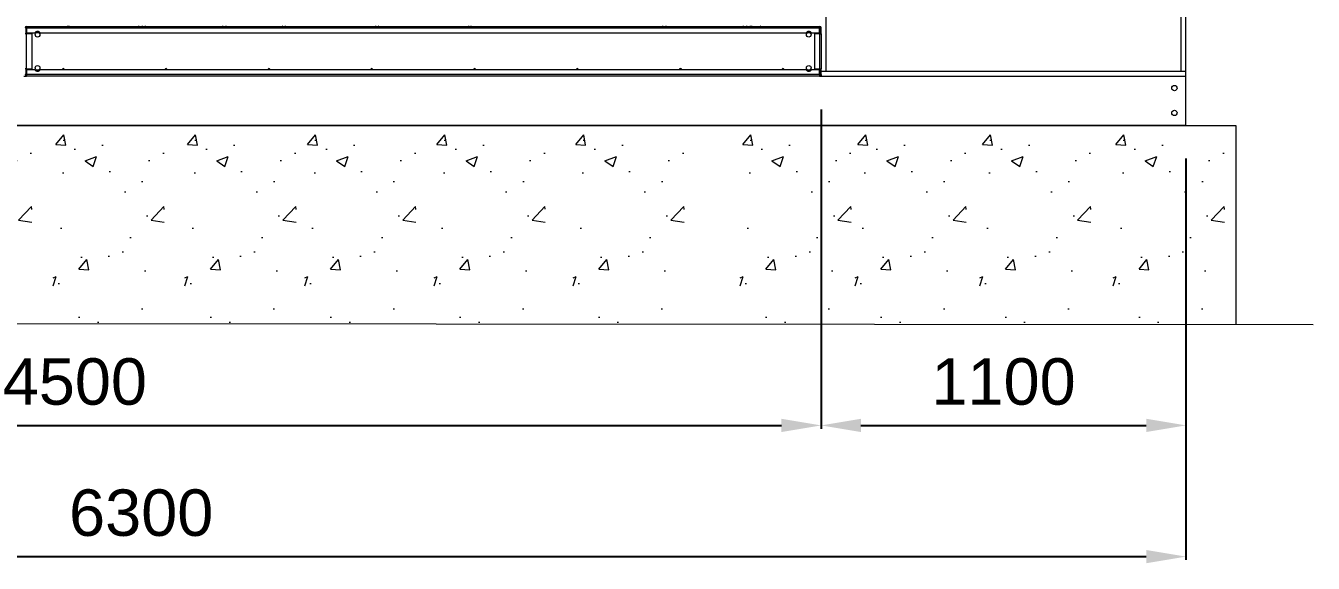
# Model space of a CAD drawing. Header units: millimetres. Extents: x -17070 to 60889, y -291348 to 42394.
# Drawn here: x 44177 to 48058, y 27713 to 29333 of the extents above; entities that cross this region are included whole.
import ezdxf

# ---------------------------------------------------------------- set-up
doc = ezdxf.new("R2010")
doc.units = ezdxf.units.MM
doc.layers.add('냉각탑_기초', color=23, linetype='Continuous')
doc.styles.get("Standard").update_dxf_attribs({"font": 'arial.ttf'})
doc.dimstyles.new('1.40', dxfattribs={"dimscale": 20, "dimtxt": 1.5, "dimasz": 1, "dimexe": 0.5, "dimexo": 0.5, "dimgap": 0.5, "dimtad": 1, "dimdec": 0, "dimzin": 0, "dimdsep": 46, "dimtxsty": 'Standard', "dimcen": 0, "dimclrd": 2, "dimclre": 2, "dimclrt": 3, "dimadec": 0, "dimazin": 0, "dimtfac": 1, "dimtdec": 0, "dimtmove": 0, "dimatfit": 0, "dimfxl": 1, "dimtolj": 1, "dimtzin": 0, "dimlwd": -1, "dimlwe": -1, "dimarcsym": 0})

# ---------------------------------------------------------------- blocks, each defined once
blk = doc.blocks.new('*D681')
at = {"color": 2, "transparency": 16777216}
for p, q in [((42074.6, 29081.2), (42074.6, 28118.3)), ((46574.6, 29081.2), (46574.6, 28118.3)), ((42194.6, 28128.3), (46454.6, 28128.3))]:
    blk.add_line(p, q, dxfattribs=at)
for points in [[(42194.6, 28148.3), (42194.6, 28108.3), (42074.6, 28128.3)], [(46454.6, 28148.3), (46454.6, 28108.3), (46574.6, 28128.3)]]:
    blk.add_solid(points, dxfattribs=at)
at = {"layer": 'Defpoints', "color": 0, "transparency": 16777216}
for p in [(42074.6, 29181.2), (46574.6, 29181.2), (46574.6, 28128.3)]:
    blk.add_point(p, dxfattribs=at)
at = {"color": 3, "lineweight": 5, "transparency": 16777216, "insert": (44324.6, 28259.7), "char_height": 140, "attachment_point": 5}
blk.add_mtext('\\A1;4500', dxfattribs=at)
blk = doc.blocks.new('*D682')
at = {"color": 2, "transparency": 16777216}
for p, q in [((46574.6, 29081.2), (46574.6, 28118.3)), ((47674.6, 28932.9), (47674.6, 28118.3)), ((46694.6, 28128.3), (47554.6, 28128.3))]:
    blk.add_line(p, q, dxfattribs=at)
for points in [[(46694.6, 28148.3), (46694.6, 28108.3), (46574.6, 28128.3)], [(47554.6, 28148.3), (47554.6, 28108.3), (47674.6, 28128.3)]]:
    blk.add_solid(points, dxfattribs=at)
at = {"layer": 'Defpoints', "color": 0, "transparency": 16777216}
for p in [(46574.6, 29181.2), (47674.6, 29032.9), (47674.6, 28128.3)]:
    blk.add_point(p, dxfattribs=at)
at = {"color": 3, "lineweight": 5, "transparency": 16777216, "insert": (47124.6, 28259.7), "char_height": 140, "attachment_point": 5}
blk.add_mtext('\\A1;1100', dxfattribs=at)
blk = doc.blocks.new('*D672')
at = {"color": 2, "transparency": 16777216}
for p, q in [((41374.6, 28932.9), (41374.6, 27722.7)), ((47674.6, 28932.9), (47674.6, 27722.7)), ((41494.6, 27732.7), (47554.6, 27732.7))]:
    blk.add_line(p, q, dxfattribs=at)
for points in [[(41494.6, 27752.7), (41494.6, 27712.7), (41374.6, 27732.7)], [(47554.6, 27752.7), (47554.6, 27712.7), (47674.6, 27732.7)]]:
    blk.add_solid(points, dxfattribs=at)
at = {"layer": 'Defpoints', "color": 0, "transparency": 16777216}
for p in [(41374.6, 29032.9), (47674.6, 29032.9), (47674.6, 27732.7)]:
    blk.add_point(p, dxfattribs=at)
at = {"color": 3, "lineweight": 5, "transparency": 16777216, "insert": (44524.6, 27864.3), "char_height": 140, "attachment_point": 5}
blk.add_mtext('\\A1;6300', dxfattribs=at)
blk = doc.blocks.new('1')
at = {"color": 7, "lineweight": 20}
for p, q in [((46589.6, 29196.2), (46589.6, 31566.2)), ((44179.3, 29331.2), (46569.9, 29331.2)), ((44179.3, 29326.5), (46569.9, 29326.5)), ((46528.4, 29311.2), (44220.7, 29311.2)), ((44220.7, 29201.2), (46528.4, 29201.2)), ((46569.9, 29185.9), (44179.3, 29185.9)), ((46569.9, 29181.2), (44179.3, 29181.2))]:
    blk.add_line(p, q, dxfattribs=at)
at = {"color": 0, "lineweight": 20}
for p, q in [((47659.6, 29196.2), (47659.6, 31566.2)), ((47674.6, 29181.2), (47674.6, 31581.2)), ((46574.6, 29196.2), (47674.6, 29196.2)), ((44171.1, 29181.2), (44179.3, 29181.2)), ((46569.9, 29181.2), (47674.6, 29181.2)), ((46574.6, 29185.9), (46574.6, 29181.2)), ((47674.6, 29032.9), (47674.6, 29181.2)), ((47674.6, 29032.9), (41374.6, 29032.9))]:
    blk.add_line(p, q, dxfattribs=at)
at = {"color": 7, "lineweight": 20, "ltscale": 0.001778}
for p, q in [((44177.8, 29326.5), (44174.6, 29326.5)), ((46574.6, 29326.5), (46571.4, 29326.5)), ((44177.8, 29185.9), (44174.6, 29185.9)), ((46574.6, 29185.9), (46571.4, 29185.9))]:
    blk.add_line(p, q, dxfattribs=at)
at = {"color": 7, "lineweight": 20, "ltscale": 0.002611}
for p, q in [((44179.3, 29309.2), (44174.6, 29309.2)), ((44179.3, 29326.5), (44179.3, 29331.2)), ((46569.9, 29326.5), (46569.9, 29331.2)), ((46569.9, 29309.2), (46574.6, 29309.2)), ((44179.3, 29203.2), (44174.6, 29203.2)), ((46569.9, 29203.2), (46574.6, 29203.2)), ((44179.3, 29185.9), (44179.3, 29181.2)), ((46569.9, 29185.9), (46569.9, 29181.2))]:
    blk.add_line(p, q, dxfattribs=at)
at = {"color": 7, "lineweight": 20, "ltscale": 0.000833333}
for p, q in [((44179.3, 29326.5), (44177.8, 29326.5)), ((46569.9, 29326.5), (46571.4, 29326.5)), ((44179.3, 29185.9), (44177.8, 29185.9)), ((46569.9, 29185.9), (46571.4, 29185.9))]:
    blk.add_line(p, q, dxfattribs=at)
at = {"color": 7, "lineweight": 20, "ltscale": 0.009611}
for p, q in [((44177.8, 29309.2), (44177.8, 29326.5)), ((46569.9, 29309.2), (46569.9, 29326.5)), ((46571.4, 29326.5), (46571.4, 29309.2)), ((46574.6, 29309.2), (46574.6, 29326.5)), ((44177.8, 29185.9), (44177.8, 29203.2)), ((46569.9, 29185.9), (46569.9, 29203.2)), ((46571.4, 29203.2), (46571.4, 29185.9)), ((46574.6, 29185.9), (46574.6, 29203.2))]:
    blk.add_line(p, q, dxfattribs=at)
at = {"color": 7, "lineweight": 20, "ltscale": 0.0085}
for p, q in [((44179.3, 29326.5), (44179.3, 29311.2)), ((44194.6, 29309.2), (44179.3, 29309.2)), ((46569.9, 29309.2), (46554.6, 29309.2)), ((46569.9, 29311.2), (46569.9, 29326.5)), ((44179.3, 29203.2), (44194.6, 29203.2)), ((44179.3, 29201.2), (44179.3, 29185.9)), ((46554.6, 29203.2), (46569.9, 29203.2)), ((46569.9, 29185.9), (46569.9, 29201.2))]:
    blk.add_line(p, q, dxfattribs=at)
at = {"color": 7, "lineweight": 20, "ltscale": 0.001111}
for p, q in [((44179.3, 29311.2), (44179.3, 29309.2)), ((44302.1, 29333.2), (44302.1, 29331.2)), ((44306.8, 29333.2), (44306.8, 29331.2)), ((44516.8, 29333.2), (44516.8, 29331.2)), ((44528.1, 29331.2), (44528.1, 29333.2)), ((44538.1, 29331.2), (44538.1, 29333.2)), ((44771.1, 29331.2), (44771.1, 29333.2)), ((44781.1, 29331.2), (44781.1, 29333.2)), ((46097.1, 29331.2), (46097.1, 29333.2)), ((46107.1, 29331.2), (46107.1, 29333.2)), ((46340.1, 29331.2), (46340.1, 29333.2)), ((46350.1, 29331.2), (46350.1, 29333.2)), ((46361.4, 29331.2), (46361.4, 29333.2)), ((46366.1, 29331.2), (46366.1, 29333.2)), ((44179.3, 29203.2), (44179.3, 29201.2))]:
    blk.add_line(p, q, dxfattribs=at)
at = {"color": 7, "lineweight": 20, "ltscale": 0.013411}
for p, q in [((44203.4, 29311.2), (44179.3, 29311.2)), ((46569.9, 29311.2), (46545.7, 29311.2)), ((44179.3, 29201.2), (44203.4, 29201.2)), ((46545.7, 29201.2), (46569.9, 29201.2))]:
    blk.add_line(p, q, dxfattribs=at)
at = {"color": 7, "lineweight": 20, "ltscale": 0.058889}
for p, q in [((44179.3, 29203.2), (44179.3, 29309.2)), ((44194.6, 29309.2), (44194.6, 29203.2)), ((46554.6, 29309.2), (46554.6, 29203.2)), ((46569.9, 29309.2), (46569.9, 29203.2)), ((46574.6, 29309.2), (46574.6, 29203.2))]:
    blk.add_line(p, q, dxfattribs=at)
at = {"color": 7, "lineweight": 20, "ltscale": 0.002427}
blk.add_line((46389.8, 29331.2), (46393.7, 29333.2), dxfattribs=at)
at = {"color": 7, "lineweight": 20}
for centre in [(44212.1, 29306.2), (46537.1, 29306.2), (44212.1, 29206.2), (46537.1, 29206.2)]:
    blk.add_circle(centre, 7, dxfattribs=at)
at = {"lineweight": 20}
for centre in [(47639.6, 29145.4), (47639.6, 29070.4)]:
    blk.add_circle(centre, 8, dxfattribs=at)
at = {"color": 7, "lineweight": 20}
for centre, radius, start, end in [((44179.3, 29326.5), 4.7, 90, 180), ((44179.3, 29326.5), 1.5, 90, 180), ((44212.1, 29306.2), 10, 29.9997, 150.0003), ((44244.9, 29326.5), 4.7, 89.7204, 90), ((44955.5, 29331.1), 4.5, 152.1892, 178.7331), ((44955.5, 29331.1), 4.5, 1.2712, 27.8108), ((45235.5, 29331.1), 4.5, 152.1892, 178.7331), ((45235.5, 29331.1), 4.5, 1.2712, 27.8108), ((45515.5, 29331.1), 4.5, 152.1892, 178.7331), ((45515.5, 29331.1), 4.5, 1.2712, 27.8108), ((46504.3, 29326.5), 4.7, 90, 90.2796), ((46537.1, 29306.2), 10, 29.9997, 150.0003), ((46569.9, 29326.5), 4.7, 0, 90), ((46569.9, 29326.5), 1.5, 0, 90), ((44212.1, 29206.2), 10, 210.0003, 329.9997), ((44289.6, 29201.2), 3, 359.999, 180.001), ((44599.6, 29201.2), 3, 359.999, 180.001), ((44909.6, 29201.2), 3, 359.999, 180.001), ((45219.6, 29201.2), 3, 359.999, 180.001), ((45529.6, 29201.2), 3, 359.999, 180.001), ((45839.6, 29201.2), 3, 359.999, 180.001), ((46149.6, 29201.2), 3, 359.999, 180.001), ((46151.6, 29201.2), 3, 359.999, 180.001), ((46459.6, 29201.2), 3, 359.999, 180.001), ((46537.1, 29206.2), 10, 210.0003, 329.9997), ((44179.3, 29185.9), 4.7, 180, 270), ((44179.3, 29185.9), 1.5, 180, 270), ((46569.9, 29185.9), 4.7, 270, 0), ((46569.9, 29185.9), 1.5, 270, 0)]:
    blk.add_arc(centre, radius, start, end, dxfattribs=at)

msp = doc.modelspace()

# ---------------------------------------------------------------- hatches: boundary and pattern name
at = {"layer": '냉각탑_기초', "lineweight": 20, "ltscale": 30}
h = msp.add_hatch(dxfattribs=at)
h.set_pattern_fill('AR-CONC', color=256, scale=50, style=0)
h.set_pattern_definition([(50, (29266.17, 12491.54), (358.63, -31.376), [37.5, -412.5]), (355, (29266.17, 12491.54), (-69.3757, 376.096), [30, -330]), (100.4514, (29296.06, 12488.92), (289.2547, 344.72), [31.87, -350.571]), (46.1842, (29266.17, 12591.54), (533.6205, -82.7595), [56.25, -618.75]), (96.6356, (29310.64, 12584.64), (467.331, 487.059), [47.805, -525.856]), (351.1842, (29266.2, 12591.54), (467.331, 487.059), [45, -495]), (21, (29316.17, 12566.54), (298.4535, -201.3094), [37.5, -412.5]), (326, (29316.17, 12566.54), (121.6577, 362.575), [30, -330]), (71.4514, (29341.05, 12549.76), (420.1113, 161.265), [31.87, -350.571]), (37.5, (29266.17, 12491.54), (6.0799, 166.4469), [0, -326, 0, -335, 0, -331.25]), (7.5, (29266.17, 12491.54), (131.5348, 197.2059), [0, -191, 0, -318.5, 0, -126.25]), (327.5, (29154.67, 12491.54), (266.9112, -11.2774), [0, -125, 0, -390, 0, -517.5]), (317.5, (29104.67, 12491.54), (291.593, 50.0525), [0, -162.5, 0, -259, 0, -367.5])])
h.paths.add_polyline_path([(44194.7, 29032.9), (43859.7, 29032.9), (43859.7, 28432.9), (44194.7, 28432.9)])
h = msp.add_hatch(dxfattribs=at)
h.set_pattern_fill('AR-CONC', color=256, scale=50, style=0)
h.set_pattern_definition([(50, (29665.8, 12491.54), (358.63, -31.376), [37.5, -412.5]), (355, (29665.8, 12491.54), (-69.3757, 376.096), [30, -330]), (100.4514, (29695.7, 12488.92), (289.2547, 344.72), [31.87, -350.571]), (46.1842, (29665.8, 12591.54), (533.6205, -82.7595), [56.25, -618.75]), (96.6356, (29710.27, 12584.64), (467.331, 487.059), [47.805, -525.856]), (351.1842, (29665.8, 12591.54), (467.331, 487.059), [45, -495]), (21, (29715.8, 12566.54), (298.4535, -201.3094), [37.5, -412.5]), (326, (29715.8, 12566.54), (121.6577, 362.575), [30, -330]), (71.4514, (29740.67, 12549.76), (420.1113, 161.265), [31.87, -350.571]), (37.5, (29665.8, 12491.54), (6.0799, 166.4469), [0, -326, 0, -335, 0, -331.25]), (7.5, (29665.8, 12491.54), (131.5348, 197.2059), [0, -191, 0, -318.5, 0, -126.25]), (327.5, (29554.3, 12491.54), (266.9112, -11.2774), [0, -125, 0, -390, 0, -517.5]), (317.5, (29504.3, 12491.54), (291.593, 50.0525), [0, -162.5, 0, -259, 0, -367.5])])
h.paths.add_polyline_path([(44594.3, 29032.9), (44259.3, 29032.9), (44259.3, 28432.9), (44594.3, 28432.9)])
h = msp.add_hatch(dxfattribs=at)
h.set_pattern_fill('AR-CONC', color=256, scale=50, style=0)
h.set_pattern_definition([(50, (30062.9, 12491.54), (358.63, -31.376), [37.5, -412.5]), (355, (30062.9, 12491.54), (-69.3757, 376.096), [30, -330]), (100.4514, (30092.78, 12488.92), (289.2547, 344.72), [31.87, -350.571]), (46.1842, (30062.9, 12591.54), (533.6205, -82.7595), [56.25, -618.75]), (96.6356, (30107.36, 12584.64), (467.331, 487.059), [47.805, -525.856]), (351.1842, (30062.9, 12591.54), (467.331, 487.059), [45, -495]), (21, (30112.9, 12566.54), (298.4535, -201.3094), [37.5, -412.5]), (326, (30112.9, 12566.54), (121.6577, 362.575), [30, -330]), (71.4514, (30137.76, 12549.76), (420.1113, 161.265), [31.87, -350.571]), (37.5, (30062.89, 12491.54), (6.0799, 166.4469), [0, -326, 0, -335, 0, -331.25]), (7.5, (30062.9, 12491.54), (131.5348, 197.2059), [0, -191, 0, -318.5, 0, -126.25]), (327.5, (29951.39, 12491.54), (266.9112, -11.2774), [0, -125, 0, -390, 0, -517.5]), (317.5, (29901.4, 12491.54), (291.593, 50.0525), [0, -162.5, 0, -259, 0, -367.5])])
h.paths.add_polyline_path([(44991.4, 29032.9), (44656.4, 29032.9), (44656.4, 28432.9), (44991.4, 28432.9)])
h = msp.add_hatch(dxfattribs=at)
h.set_pattern_fill('AR-CONC', color=256, scale=50, style=0)
h.set_pattern_definition([(50, (30424.53, 12491.54), (358.63, -31.376), [37.5, -412.5]), (355, (30424.53, 12491.54), (-69.3757, 376.096), [30, -330]), (100.4514, (30454.4, 12488.92), (289.2547, 344.72), [31.87, -350.571]), (46.1842, (30424.53, 12591.54), (533.6205, -82.7595), [56.25, -618.75]), (96.6356, (30469, 12584.64), (467.331, 487.059), [47.805, -525.856]), (351.1842, (30424.5, 12591.54), (467.331, 487.059), [45, -495]), (21, (30474.53, 12566.54), (298.4535, -201.3094), [37.5, -412.5]), (326, (30474.53, 12566.54), (121.6577, 362.575), [30, -330]), (71.4514, (30499.4, 12549.76), (420.1113, 161.265), [31.87, -350.571]), (37.5, (30424.53, 12491.54), (6.0799, 166.4469), [0, -326, 0, -335, 0, -331.25]), (7.5, (30424.53, 12491.54), (131.5348, 197.2059), [0, -191, 0, -318.5, 0, -126.25]), (327.5, (30313.03, 12491.54), (266.9112, -11.2774), [0, -125, 0, -390, 0, -517.5]), (317.5, (30263.03, 12491.54), (291.593, 50.0525), [0, -162.5, 0, -259, 0, -367.5])])
h.paths.add_polyline_path([(45353.1, 29032.9), (45018.1, 29032.9), (45018.1, 28432.9), (45353.1, 28432.9)])
h = msp.add_hatch(dxfattribs=at)
h.set_pattern_fill('AR-CONC', color=256, scale=50, style=0)
h.set_pattern_definition([(50, (30814.52, 12491.54), (358.63, -31.376), [37.5, -412.5]), (355, (30814.52, 12491.54), (-69.3757, 376.096), [30, -330]), (100.4514, (30844.4, 12488.92), (289.2547, 344.72), [31.87, -350.571]), (46.1842, (30814.52, 12591.54), (533.6205, -82.7595), [56.25, -618.75]), (96.6356, (30859, 12584.64), (467.331, 487.059), [47.805, -525.856]), (351.1842, (30814.5, 12591.54), (467.331, 487.059), [45, -495]), (21, (30864.52, 12566.54), (298.4535, -201.3094), [37.5, -412.5]), (326, (30864.52, 12566.54), (121.6577, 362.575), [30, -330]), (71.4514, (30889.4, 12549.76), (420.1113, 161.265), [31.87, -350.571]), (37.5, (30814.52, 12491.54), (6.0799, 166.4469), [0, -326, 0, -335, 0, -331.25]), (7.5, (30814.52, 12491.54), (131.5348, 197.2059), [0, -191, 0, -318.5, 0, -126.25]), (327.5, (30703.02, 12491.54), (266.9112, -11.2774), [0, -125, 0, -390, 0, -517.5]), (317.5, (30653.02, 12491.54), (291.593, 50.0525), [0, -162.5, 0, -259, 0, -367.5])])
h.paths.add_polyline_path([(45743, 29032.9), (45408, 29032.9), (45408, 28432.9), (45743, 28432.9)])
h = msp.add_hatch(dxfattribs=at)
h.set_pattern_fill('AR-CONC', color=256, scale=50, style=0)
h.set_pattern_definition([(50, (31233.03, 12491.54), (358.63, -31.376), [37.5, -412.5]), (355, (31233.03, 12491.54), (-69.3757, 376.096), [30, -330]), (100.4514, (31262.9, 12488.92), (289.2547, 344.72), [31.87, -350.571]), (46.1842, (31233.03, 12591.54), (533.6205, -82.7595), [56.25, -618.75]), (96.6356, (31277.5, 12584.64), (467.331, 487.059), [47.805, -525.856]), (351.1842, (31233.03, 12591.54), (467.331, 487.059), [45, -495]), (21, (31283.03, 12566.54), (298.4535, -201.3094), [37.5, -412.5]), (326, (31283.03, 12566.54), (121.6577, 362.575), [30, -330]), (71.4514, (31307.9, 12549.76), (420.1113, 161.265), [31.87, -350.571]), (37.5, (31233.03, 12491.54), (6.0799, 166.4469), [0, -326, 0, -335, 0, -331.25]), (7.5, (31233.03, 12491.54), (131.5348, 197.2059), [0, -191, 0, -318.5, 0, -126.25]), (327.5, (31121.53, 12491.54), (266.9112, -11.2774), [0, -125, 0, -390, 0, -517.5]), (317.5, (31071.53, 12491.54), (291.593, 50.0525), [0, -162.5, 0, -259, 0, -367.5])])
h.paths.add_polyline_path([(46161.6, 29032.9), (45826.6, 29032.9), (45826.6, 28432.9), (46161.6, 28432.9)])
h = msp.add_hatch(dxfattribs=at)
h.set_pattern_fill('AR-CONC', color=256, scale=50, style=0)
h.set_pattern_definition([(50, (31736.78, 12491.54), (358.63, -31.376), [37.5, -412.5]), (355, (31736.8, 12491.54), (-69.3757, 376.096), [30, -330]), (100.4514, (31766.67, 12488.92), (289.2547, 344.72), [31.87, -350.571]), (46.1842, (31736.8, 12591.54), (533.6205, -82.7595), [56.25, -618.75]), (96.6356, (31781.25, 12584.64), (467.331, 487.059), [47.805, -525.856]), (351.1842, (31736.8, 12591.54), (467.331, 487.059), [45, -495]), (21, (31786.78, 12566.54), (298.4535, -201.3094), [37.5, -412.5]), (326, (31786.8, 12566.54), (121.6577, 362.575), [30, -330]), (71.4514, (31811.65, 12549.76), (420.1113, 161.265), [31.87, -350.571]), (37.5, (31736.78, 12491.54), (6.0799, 166.4469), [0, -326, 0, -335, 0, -331.25]), (7.5, (31736.78, 12491.54), (131.5348, 197.2059), [0, -191, 0, -318.5, 0, -126.25]), (327.5, (31625.28, 12491.54), (266.9112, -11.2774), [0, -125, 0, -390, 0, -517.5]), (317.5, (31575.28, 12491.54), (291.593, 50.0525), [0, -162.5, 0, -259, 0, -367.5])])
h.paths.add_polyline_path([(46665.3, 29032.9), (46330.3, 29032.9), (46330.3, 28432.9), (46665.3, 28432.9)])
h = msp.add_hatch(dxfattribs=at)
h.set_pattern_fill('AR-CONC', color=256, scale=50, style=0)
h.set_pattern_definition([(50, (32083.6, 12491.54), (358.63, -31.376), [37.5, -412.5]), (355, (32083.6, 12491.54), (-69.3757, 376.096), [30, -330]), (100.4514, (32113.47, 12488.92), (289.2547, 344.72), [31.87, -350.571]), (46.1842, (32083.6, 12591.54), (533.6205, -82.7595), [56.25, -618.75]), (96.6356, (32128.06, 12584.64), (467.331, 487.059), [47.805, -525.856]), (351.1842, (32083.6, 12591.54), (467.331, 487.059), [45, -495]), (21, (32133.6, 12566.54), (298.4535, -201.3094), [37.5, -412.5]), (326, (32133.6, 12566.54), (121.6577, 362.575), [30, -330]), (71.4514, (32158.46, 12549.76), (420.1113, 161.265), [31.87, -350.571]), (37.5, (32083.59, 12491.54), (6.0799, 166.4469), [0, -326, 0, -335, 0, -331.25]), (7.5, (32083.59, 12491.54), (131.5348, 197.2059), [0, -191, 0, -318.5, 0, -126.25]), (327.5, (31972.09, 12491.54), (266.9112, -11.2774), [0, -125, 0, -390, 0, -517.5]), (317.5, (31922.09, 12491.54), (291.593, 50.0525), [0, -162.5, 0, -259, 0, -367.5])])
h.paths.add_polyline_path([(47012.1, 29032.9), (46677.1, 29032.9), (46677.1, 28432.9), (47012.1, 28432.9)])
h = msp.add_hatch(dxfattribs=at)
h.set_pattern_fill('AR-CONC', color=256, scale=50, style=0)
h.set_pattern_definition([(50, (32459.3, 12491.54), (358.63, -31.376), [37.5, -412.5]), (355, (32459.3, 12491.54), (-69.3757, 376.096), [30, -330]), (100.4514, (32489.17, 12488.92), (289.2547, 344.72), [31.87, -350.571]), (46.1842, (32459.3, 12591.54), (533.6205, -82.7595), [56.25, -618.75]), (96.6356, (32503.76, 12584.64), (467.331, 487.059), [47.805, -525.856]), (351.1842, (32459.3, 12591.54), (467.331, 487.059), [45, -495]), (21, (32509.3, 12566.54), (298.4535, -201.3094), [37.5, -412.5]), (326, (32509.3, 12566.54), (121.6577, 362.575), [30, -330]), (71.4514, (32534.16, 12549.76), (420.1113, 161.265), [31.87, -350.571]), (37.5, (32459.29, 12491.54), (6.0799, 166.4469), [0, -326, 0, -335, 0, -331.25]), (7.5, (32459.29, 12491.54), (131.5348, 197.2059), [0, -191, 0, -318.5, 0, -126.25]), (327.5, (32347.79, 12491.54), (266.9112, -11.2774), [0, -125, 0, -390, 0, -517.5]), (317.5, (32297.79, 12491.54), (291.593, 50.0525), [0, -162.5, 0, -259, 0, -367.5])])
h.paths.add_polyline_path([(47387.8, 29032.9), (47052.8, 29032.9), (47052.8, 28432.9), (47387.8, 28432.9)])
h = msp.add_hatch(dxfattribs=at)
h.set_pattern_fill('AR-CONC', color=256, scale=50, style=0)
h.set_pattern_definition([(50, (32861.83, 12491.54), (358.63, -31.376), [37.5, -412.5]), (355, (32861.83, 12491.54), (-69.3757, 376.096), [30, -330]), (100.4514, (32891.7, 12488.92), (289.2547, 344.72), [31.87, -350.571]), (46.1842, (32861.83, 12591.54), (533.6205, -82.7595), [56.25, -618.75]), (96.6356, (32906.3, 12584.64), (467.331, 487.059), [47.805, -525.856]), (351.1842, (32861.8, 12591.54), (467.331, 487.059), [45, -495]), (21, (32911.83, 12566.54), (298.4535, -201.3094), [37.5, -412.5]), (326, (32911.83, 12566.54), (121.6577, 362.575), [30, -330]), (71.4514, (32936.7, 12549.76), (420.1113, 161.265), [31.87, -350.571]), (37.5, (32861.83, 12491.54), (6.0799, 166.4469), [0, -326, 0, -335, 0, -331.25]), (7.5, (32861.83, 12491.54), (131.5348, 197.2059), [0, -191, 0, -318.5, 0, -126.25]), (327.5, (32750.33, 12491.54), (266.9112, -11.2774), [0, -125, 0, -390, 0, -517.5]), (317.5, (32700.33, 12491.54), (291.593, 50.0525), [0, -162.5, 0, -259, 0, -367.5])])
h.paths.add_polyline_path([(47790.4, 29032.9), (47455.4, 29032.9), (47455.4, 28432.9), (47790.4, 28432.9)])

# ---------------------------------------------------------------- linework, layer by layer
for p, q in [((41224.6, 29032.9), (47824.6, 29032.9)), ((47824.6, 29032.9), (47824.6, 28432.9)), ((40961.4, 28437.8), (48058.3, 28432.9))]:
    msp.add_line(p, q, dxfattribs=at)

# ---------------------------------------------------------------- block references
msp.add_blockref('1', (0, 0))

# ---------------------------------------------------------------- dimensions: what is measured, and where the dimension line sits
at = {"lineweight": 5}
for base, p1, p2, picture, middle in [((46574.6, 28128.3), (42074.6, 29181.2), (46574.6, 29181.2), '*D681', (44324.6, 28259.7)), ((47674.6, 28128.3), (46574.6, 29181.2), (47674.6, 29032.9), '*D682', (47124.6, 28259.7)), ((47674.6, 27732.7), (41374.6, 29032.9), (47674.6, 29032.9), '*D672', (44524.6, 27864.3))]:
    dim = msp.add_linear_dim(base=base, p1=p1, p2=p2, dimstyle='1.40', override={"dimtxt": 7, "dimasz": 6, "dimexo": 5, "dimgap": 3}, dxfattribs=at)
    dim.commit()
    dim.dimension.update_dxf_attribs({"geometry": picture, "text_midpoint": middle})

doc.saveas('drawing.dxf')
